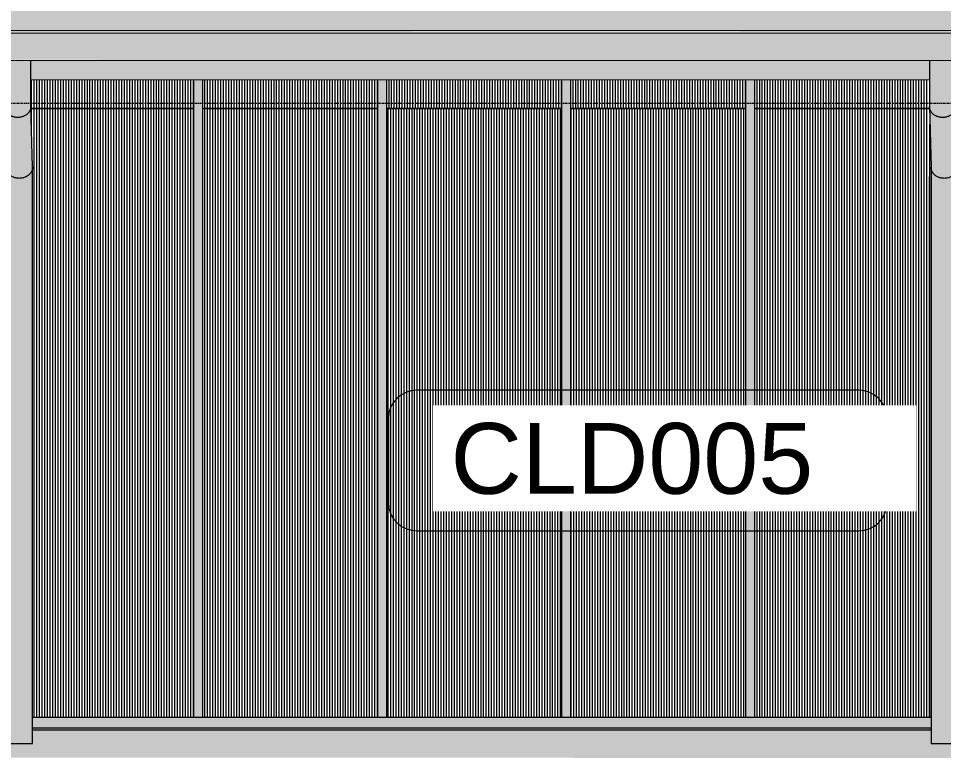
# Model space of a CAD drawing. Header units: millimetres. Extents: x -2361666 to -2009843, y -375 to 29863.
# Drawn here: x -2179698 to -2174470, y 11543 to 15679 of the extents above; entities that cross this region are included whole.
import ezdxf

# ---------------------------------------------------------------- set-up
doc = ezdxf.new("R2010")
doc.units = ezdxf.units.MM
doc.linetypes.add('AEC_Center', pattern=[24, 12, -4, 4, -4])
for name, color, linetype, lineweight in [('A-ANNO-KEYN', 231, 'Continuous', 5), ('A-FLOR-LEVL', 51, 'Continuous', 5), ('A-GENM', 13, 'Continuous', 5), ('A-GLAZ-CURT', 52, 'Continuous', 5), ('A-GLAZ-CWMG', 51, 'Continuous', 5), ('A-ROOF', 132, 'Continuous', 5), ('P-SANR-FIXT', 6, 'Continuous', 5), ('S-BEAM', 12, 'Continuous', 5)]:
    doc.layers.add(name, color=color, linetype=linetype, lineweight=lineweight)
doc.styles.add('Arial_2', font='arial.ttf', dxfattribs={"height": 400})

# ---------------------------------------------------------------- blocks, each defined once
blk = doc.blocks.new('Downpipe - L Spreader - Default-V180-SOUTH EAST - PART A')
at = {"layer": 'P-SANR-FIXT'}
for points in [[(-935056.6, 15119.5), (-935037.2, 15121.6), (-935019.1, 15127.9), (-935003.5, 15137.9), (-934991.5, 15151), (-934983.2, 15170.5), (-934981.3, 15182.4), (-934983, 15440.6), (-935131.3, 15440.7), (-935129.5, 15170.5), (-935127.8, 15164.1), (-935121.4, 15151), (-935109.6, 15137.9), (-935089, 15126.2), (-935066.8, 15120.6)], [(-935047.4, 14775.7), (-935019.1, 14780.9), (-935003.5, 14788.2), (-934991.5, 14797.1), (-934981.3, 14809.1), (-934974.7, 14822.3), (-934972, 14838.6), (-934983.2, 15170.5), (-934984.9, 15164.1), (-934994.3, 15148), (-935009.9, 15133.8), (-935028, 15124.8), (-935047.4, 15120.5), (-935056.6, 15119.5), (-935080, 15123), (-935095.4, 15128.8), (-935113.1, 15141.9), (-935121.4, 15151), (-935129.5, 15170.5), (-935130.8, 15164.1), (-935119.6, 14822.3), (-935109.6, 14804.2), (-935094.1, 14790), (-935076, 14781), (-935066.8, 14777.8)], [(-935122, 11582.4), (-934972, 11582.4), (-934972, 14838.6), (-934974.7, 14822.3), (-934983.9, 14805.3), (-934994.3, 14794.1), (-935019.1, 14780.9), (-935037.2, 14776.8), (-935056.6, 14776.7), (-935076, 14781), (-935089, 14786.8), (-935100.3, 14794.1), (-935113.1, 14809.1), (-935119.6, 14822.3), (-935122, 14838.6), (-935122, 11640.3)]]:
    blk.add_hatch(color=256, dxfattribs=at).paths.add_polyline_path(points)
for p, q in [((-935131.3, 15441.3), (-935131.3, 15182.1)), ((-934981.3, 15182.7), (-934981.3, 15441.2)), ((-935131.3, 15180.7), (-935122, 14836.9)), ((-934972.1, 14840.3), (-934981.3, 15184.1)), ((-935122, 14838.3), (-935122, 11582.4)), ((-934972, 11582.4), (-934972, 14838.9)), ((-935122, 11582.4), (-934972, 11582.4))]:
    blk.add_line(p, q, dxfattribs=at)
for points in [[(-934981.3, 15182.4), (-934981.3, 15179.7), (-934981.8, 15174.2), (-934983.7, 15166.1), (-934986.9, 15158.3), (-934990.6, 15152.1), (-934994.1, 15147.4), (-934997.9, 15143), (-935003.3, 15137.8), (-935010.8, 15132.4), (-935019, 15127.8), (-935027.8, 15124.1), (-935040.3, 15120.6), (-935056.6, 15118.8), (-935076.3, 15120.9), (-935091.5, 15126.2), (-935102.3, 15132.4), (-935109.7, 15137.8), (-935115.1, 15143), (-935118.9, 15147.4), (-935122.3, 15152.1), (-935125.9, 15158.3), (-935129, 15166.1), (-935130.9, 15174.2), (-935131.3, 15179.7), (-935131.3, 15182.4)], [(-934972, 14838.6), (-934972.1, 14835.8), (-934972.5, 14830.2), (-934974.5, 14822.3), (-934977.7, 14814.4), (-934981.4, 14808.2), (-934984.8, 14803.6), (-934988.7, 14799.1), (-934994.1, 14794), (-935001.5, 14788.5), (-935009.7, 14783.9), (-935018.6, 14780.3), (-935031, 14776.7), (-935047.4, 14774.9), (-935067, 14777.1), (-935082.2, 14782.4), (-935093.1, 14788.5), (-935100.5, 14794), (-935105.9, 14799.1), (-935109.6, 14803.6), (-935113.1, 14808.2), (-935116.7, 14814.4), (-935119.8, 14822.3), (-935121.7, 14830.2), (-935122.1, 14835.8), (-935122, 14838.6)]]:
    blk.add_open_spline(points, degree=3, knots=[0, 0, 0, 0, 0.041667, 0.083333, 0.125, 0.166667, 0.1875, 0.208333, 0.25, 0.291667, 0.333333, 0.375, 0.416667, 0.5, 0.583333, 0.666667, 0.708333, 0.75, 0.791667, 0.8125, 0.833333, 0.875, 0.916667, 0.958333, 1, 1, 1, 1], dxfattribs=at)
blk.add_open_spline([(-934972.1, 14840.3), (-934972.1, 14839.9), (-934972, 14839.4), (-934972, 14838.9)], degree=3, dxfattribs=at)
blk = doc.blocks.new('Downpipe - L Spreader - Default-V181-SOUTH EAST - PART A')
at = {"layer": 'P-SANR-FIXT'}
for points in [[(-940284.7, 15119.5), (-940265.3, 15121.6), (-940247.1, 15127.9), (-940231.5, 15137.9), (-940217.6, 15155), (-940211.3, 15170.5), (-940209.3, 15182.4), (-940211.1, 15442.8), (-940359.3, 15442.9), (-940357.5, 15170.5), (-940355.9, 15164.1), (-940347.6, 15148.9), (-940337.6, 15137.9), (-940312.9, 15124.7), (-940294.8, 15120.6)], [(-940275.5, 14775.7), (-940247.1, 14780.9), (-940231.5, 14788.2), (-940217.6, 14799.3), (-940209.3, 14809.1), (-940202.7, 14822.3), (-940200.1, 14838.6), (-940211.3, 15170.5), (-940213, 15164.1), (-940222.3, 15148), (-940237.9, 15133.8), (-940256, 15124.8), (-940265.3, 15121.6), (-940284.7, 15119.5), (-940313.1, 15124.8), (-940328.6, 15132.1), (-940340.2, 15140.8), (-940350.1, 15152.3), (-940357.5, 15170.5), (-940358.8, 15164.1), (-940347.6, 14822.3), (-940337.6, 14804.2), (-940322.1, 14790), (-940304.1, 14781), (-940294.8, 14777.8), (-940280, 14776.2)], [(-940350.1, 11582.4), (-940200.1, 11582.4), (-940200.1, 14838.6), (-940202.7, 14822.3), (-940212, 14805.3), (-940222.3, 14794.1), (-940247.1, 14780.9), (-940265.3, 14776.8), (-940284.7, 14776.7), (-940304.1, 14781), (-940313.1, 14784.2), (-940328.6, 14794.3), (-940340.2, 14807.1), (-940347.6, 14822.3), (-940350.1, 14838.6), (-940350.1, 11640.3)]]:
    blk.add_hatch(color=256, dxfattribs=at).paths.add_polyline_path(points)
for p, q in [((-940359.3, 15443.6), (-940359.3, 15182.1)), ((-940209.3, 15182.7), (-940209.3, 15443.5)), ((-940359.3, 15180.7), (-940350.1, 14836.9)), ((-940200.1, 14840.3), (-940209.3, 15184.1)), ((-940350.1, 14838.3), (-940350.1, 11582.4)), ((-940200.1, 11582.4), (-940200.1, 14838.9)), ((-940350.1, 11582.4), (-940200.1, 11582.4))]:
    blk.add_line(p, q, dxfattribs=at)
for points in [[(-940209.3, 15182.4), (-940209.3, 15179.7), (-940209.8, 15174.2), (-940211.8, 15166.1), (-940215, 15158.3), (-940218.6, 15152.1), (-940222.1, 15147.4), (-940226, 15143), (-940231.4, 15137.8), (-940238.8, 15132.4), (-940247, 15127.8), (-940255.9, 15124.1), (-940268.3, 15120.6), (-940284.7, 15118.8), (-940304.3, 15120.9), (-940319.5, 15126.2), (-940330.4, 15132.4), (-940337.8, 15137.8), (-940343.1, 15143), (-940346.9, 15147.4), (-940350.4, 15152.1), (-940354, 15158.3), (-940357.1, 15166.1), (-940358.9, 15174.2), (-940359.3, 15179.7), (-940359.3, 15182.4)], [(-940200.1, 14838.6), (-940200.1, 14835.8), (-940200.6, 14830.2), (-940202.5, 14822.3), (-940205.7, 14814.4), (-940209.4, 14808.2), (-940212.9, 14803.6), (-940216.7, 14799.1), (-940222.2, 14794), (-940229.6, 14788.5), (-940237.8, 14783.9), (-940246.6, 14780.3), (-940259.1, 14776.7), (-940275.5, 14774.9), (-940295.1, 14777.1), (-940310.3, 14782.4), (-940321.2, 14788.5), (-940328.5, 14794), (-940333.9, 14799.1), (-940337.7, 14803.6), (-940341.1, 14808.2), (-940344.7, 14814.4), (-940347.8, 14822.3), (-940349.7, 14830.2), (-940350.1, 14835.8), (-940350.1, 14838.6)]]:
    blk.add_open_spline(points, degree=3, knots=[0, 0, 0, 0, 0.041667, 0.083333, 0.125, 0.166667, 0.1875, 0.208333, 0.25, 0.291667, 0.333333, 0.375, 0.416667, 0.5, 0.583333, 0.666667, 0.708333, 0.75, 0.791667, 0.8125, 0.833333, 0.875, 0.916667, 0.958333, 1, 1, 1, 1], dxfattribs=at)
blk.add_open_spline([(-940200.1, 14840.3), (-940200.1, 14839.9), (-940200.1, 14839.4), (-940200.1, 14838.9)], degree=3, dxfattribs=at)
blk = doc.blocks.new('MulticellPanel_Polycarbonate_Danpal_1040w - Opal-V232-SOUTH EAST - PART A')
at = {"layer": 'A-GENM'}
h = blk.add_hatch(dxfattribs=at)
h.set_pattern_fill('FP_117', color=256, style=0, pattern_type=2)
h.set_pattern_definition([(90, (-935624.266, 13427.169), (-15, 9e-16), [])])
h.paths.add_polyline_path([(-936120, 11730.5), (-935128.6, 11730.5), (-935130.8, 15166.1), (-935131.3, 15170.5), (-936120, 15170.5), (-936120, 11860.5)])
blk.add_line((-936120, 15170.5), (-935130.9, 15170.5), dxfattribs=at)
blk = doc.blocks.new('MulticellPanel_Polycarbonate_Danpal_1040w - Opal-2881228-SOUTH EAST - PART A')
at = {"layer": 'A-GENM'}
h = blk.add_hatch(dxfattribs=at)
h.set_pattern_fill('FP_110', color=256, style=0, pattern_type=2)
h.set_pattern_definition([(90, (-920024.266, 13427.169), (-15, 9e-16), [])])
h.paths.add_polyline_path([(-920520, 11730.5), (-919528.6, 11730.5), (-919528.6, 15170.5), (-920520, 15170.5), (-920520, 11860.5)])
blk.add_line((-920520, 15170.5), (-919528.6, 15170.5), dxfattribs=at)
blk = doc.blocks.new('MulticellPanel_Polycarbonate_Danpal_1040w - Pearl Green-2881234-SOUTH EAST - PART A')
at = {"layer": 'A-GENM'}
h = blk.add_hatch(dxfattribs=at)
h.set_pattern_fill('FP_118', color=256, style=0, pattern_type=2)
h.set_pattern_definition([(90, (-939784.266, 13427.169), (-15, 9e-16), [])])
h.paths.add_polyline_path([(-940200.1, 11730.5), (-939288.6, 11730.5), (-939288.6, 15170.5), (-940209, 15170.5), (-940200.1, 14807.1), (-940200.1, 11860.5)])
blk.add_line((-940209.1, 15170.5), (-939288.6, 15170.5), dxfattribs=at)
blk = doc.blocks.new('Rectangular Mullion - Frame_Framed Facade_Danpal_DPANMF BT1-V255-SOUTH EAST - PART A')
at = {"layer": 'A-GLAZ-CWMG'}
blk.add_hatch(color=256, dxfattribs=at).paths.add_polyline_path([(-935699.5, 11670.5), (-935122, 11670.5), (-935122, 11730.5), (-936144.3, 11730.5), (-936144.3, 11670.5), (-935943.8, 11670.5)])
for p, q in [((-936144.3, 11730.5), (-935121.9, 11730.5)), ((-936144.3, 11670.5), (-935122, 11670.5))]:
    blk.add_line(p, q, dxfattribs=at)
blk = doc.blocks.new('Rectangular Mullion - Frame_Framed Facade_Danpal_DPANMF BT1-V225-SOUTH EAST - PART A')
at = {"layer": 'A-GLAZ-CWMG'}
blk.add_hatch(color=256, dxfattribs=at).paths.add_polyline_path([(-916284.3, 11670.5), (-915344.3, 11670.5), (-915344.3, 11730.5), (-916384.3, 11730.5), (-916384.3, 11670.5), (-916375.4, 11670.5)])
for p, q in [((-916384.3, 11730.5), (-915344.3, 11730.5)), ((-916384.3, 11670.5), (-915344.3, 11670.5))]:
    blk.add_line(p, q, dxfattribs=at)
blk = doc.blocks.new('Rectangular Mullion - Frame_Framed Facade_Danpal_DPANMF BT1-V256-SOUTH EAST - PART A')
at = {"layer": 'A-GLAZ-CWMG'}
blk.add_hatch(color=256, dxfattribs=at).paths.add_polyline_path([(-940074.4, 11670.5), (-939264.3, 11670.5), (-939264.3, 11730.5), (-940200.1, 11730.5), (-940200.1, 11670.5), (-940080.7, 11670.5)])
for p, q in [((-940200.2, 11730.5), (-939264.3, 11730.5)), ((-940200.2, 11670.5), (-939264.3, 11670.5))]:
    blk.add_line(p, q, dxfattribs=at)
blk = doc.blocks.new('Rectangular Mullion - Mullion_FramedFacade_Danpal_DPAEC50-V270-SOUTH EAST - PART A')
at = {"layer": 'A-GLAZ-CWMG'}
blk.add_hatch(color=256, dxfattribs=at).paths.add_polyline_path([(-935122, 11730.5), (-935122, 14838.6), (-935128.6, 15081.3), (-935128.6, 11730.5)])
blk.add_line((-935128.6, 11730.5), (-935128.6, 15081.3), dxfattribs=at)
blk = doc.blocks.new('Rectangular Mullion - Mullion_FramedFacade_Danpal_DPAEC50-2881307-SOUTH EAST - PART A')
at = {"layer": 'A-GLAZ-CWMG'}
blk.add_hatch(color=256, dxfattribs=at).paths.add_polyline_path([(-915335.4, 11730.5), (-915320, 11730.5), (-915320, 15170.5), (-915368.6, 15170.5), (-915368.6, 11730.5), (-915344.3, 11730.5)])
for p, q in [((-915368.6, 11730.5), (-915368.6, 15170.5)), ((-915320, 15170.5), (-915320, 11730.5))]:
    blk.add_line(p, q, dxfattribs=at)
blk = doc.blocks.new('Roofs 1 - Roofs 1-2640243-SOUTH EAST - PART A')
at = {"layer": 'A-ROOF'}
for points in [[(-913424.6, 15584.3), (-913424.5, 15595.9), (-973252.8, 15618.8), (-973251.1, 15609), (-913475.9, 15584.3)], [(-913426.2, 15434.3), (-913424.6, 15584.3), (-973252.8, 15608.6), (-973251.1, 15459.1), (-913426.9, 15434.3)], [(-913424.5, 15595.9), (-913424.5, 15599.5), (-973252.7, 15624.2), (-973251.1, 15620.7), (-913475.9, 15595.9)], [(-913426.2, 15431.7), (-913426.9, 15434.3), (-973252, 15456.8), (-973251.1, 15456.5), (-913426.9, 15431.7)]]:
    blk.add_hatch(color=256, dxfattribs=at).paths.add_polyline_path(points)
for p, q in [((-913423.9, 15584.3), (-973252.8, 15609)), ((-913423.9, 15599.5), (-973252.7, 15624.2)), ((-973251.9, 15456.5), (-913423.9, 15431.7))]:
    blk.add_line(p, q, dxfattribs=at)
blk = doc.blocks.new('Structural Framing 61 - Structural Framing 1-2879215-SOUTH EAST - PART A')
at = {"layer": 'S-BEAM'}
h = blk.add_hatch(color=256, dxfattribs=at)
h.paths.add_polyline_path([(-943514.5, 11657.8), (-940350.1, 11657.8), (-940350.1, 11670.5), (-945463.8, 11670.5), (-945463.8, 11657.8), (-944002.9, 11657.8)])
h.paths.add_polyline_path([(-913427.4, 11657.8), (-913427.4, 11670.5), (-914266.4, 11670.5), (-914266.4, 11657.8), (-913475.9, 11657.8)])
h.paths.add_polyline_path([(-972820.4, 11657.8), (-971535.7, 11657.8), (-971535.7, 11670.5), (-972973.1, 11670.5), (-972973.1, 11657.8)])
h.paths.add_polyline_path([(-914416.4, 11657.8), (-914416.4, 11670.5), (-918448.2, 11670.5), (-918448.2, 11657.8), (-914452.7, 11657.8)])
h.paths.add_polyline_path([(-971385.7, 11657.8), (-966454, 11657.8), (-966454, 11670.5), (-971385.7, 11670.5)])
h.paths.add_polyline_path([(-918598.2, 11657.8), (-918598.2, 11670.5), (-922668.2, 11670.5), (-922668.2, 11657.8), (-918604.4, 11657.8)])
h.paths.add_polyline_path([(-966304, 11657.8), (-961261.2, 11657.8), (-961261.2, 11670.5), (-966304, 11670.5)])
h.paths.add_polyline_path([(-922818.2, 11657.8), (-922818.2, 11670.5), (-926816.1, 11670.5), (-926816.1, 11657.8), (-923000.3, 11657.8)])
h.paths.add_polyline_path([(-961111.2, 11657.8), (-956006.6, 11657.8), (-956006.6, 11670.5), (-961111.2, 11670.5)])
h.paths.add_polyline_path([(-926966.1, 11657.8), (-926966.1, 11670.5), (-930872.1, 11670.5), (-930872.1, 11657.8), (-927396.2, 11657.8)])
h.paths.add_polyline_path([(-931022.1, 11657.8), (-931022.1, 11670.5), (-934972, 11670.5), (-934972, 11657.8), (-931059.4, 11657.8)])
h.paths.add_polyline_path([(-955856.6, 11657.8), (-950786.6, 11657.8), (-950786.6, 11670.5), (-955856.6, 11670.5)])
h.paths.add_polyline_path([(-935122, 11657.8), (-935122, 11670.5), (-940200.1, 11670.5), (-940200.1, 11657.8), (-935211.1, 11657.8)])
h.paths.add_polyline_path([(-950636.6, 11657.8), (-945613.8, 11657.8), (-945613.8, 11670.5), (-950636.6, 11670.5)])
h = blk.add_hatch(color=256, dxfattribs=at)
h.paths.add_polyline_path([(-942537.6, 11646.4), (-940350.1, 11647.8), (-940350.1, 11657.8), (-945463.8, 11656.3), (-945463.8, 11646.4), (-943026, 11646.4)])
h.paths.add_polyline_path([(-931792.1, 11646.4), (-931022.1, 11647.3), (-931022.1, 11657.8), (-934972, 11656.3), (-934972, 11646.4), (-931975.4, 11646.4)])
h.paths.add_polyline_path([(-913427.4, 11646.4), (-913427.4, 11657.8), (-914266.4, 11656.3), (-914266.4, 11646.4), (-913475.9, 11646.4)])
h.paths.add_polyline_path([(-972973.1, 11646.4), (-971535.7, 11646.4), (-971535.7, 11657.8), (-972973.1, 11656.3), (-972973.1, 11649.4)])
h.paths.add_polyline_path([(-971385.7, 11646.4), (-966454, 11646.4), (-966454, 11657.8), (-971385.7, 11656.2), (-971385.7, 11649.3)])
h.paths.add_polyline_path([(-966304, 11646.4), (-961261.2, 11646.4), (-961261.2, 11657.8), (-966304, 11656.1), (-966304, 11649)])
h.paths.add_polyline_path([(-914416.4, 11646.4), (-914416.4, 11657.8), (-918448.2, 11656.3), (-918448.2, 11646.4), (-914452.7, 11646.4)])
h.paths.add_polyline_path([(-961111.2, 11646.4), (-956006.6, 11648.5), (-956006.6, 11657.8), (-961111.2, 11655.9), (-961111.2, 11648.8)])
h.paths.add_polyline_path([(-930872.1, 11646.4), (-926966.1, 11647.1), (-926966.1, 11657.8), (-930872.1, 11656.3), (-930872.1, 11647.3)])
h.paths.add_polyline_path([(-918598.2, 11646.4), (-918598.2, 11657.8), (-922668.2, 11656.3), (-922668.2, 11646.4), (-918604.4, 11646.4)])
h.paths.add_polyline_path([(-955856.6, 11646.4), (-950786.6, 11648.3), (-950786.6, 11657.8), (-955856.6, 11655.8), (-955856.6, 11648.5)])
h.paths.add_polyline_path([(-922818.2, 11646.4), (-922818.2, 11657.8), (-926816.1, 11656.3), (-926816.1, 11646.4), (-923000.3, 11646.4)])
h.paths.add_polyline_path([(-950636.6, 11646.4), (-945613.8, 11648), (-945613.8, 11657.8), (-950636.6, 11655.6), (-950636.6, 11648.3)])
h.paths.add_polyline_path([(-935122, 11646.4), (-935122, 11657.8), (-940200.1, 11656.3), (-940200.1, 11646.4), (-935211.1, 11646.4)])
blk.add_hatch(color=256, dxfattribs=at).paths.add_polyline_path([(-913427.4, 11493.7), (-913427.4, 11646.4), (-914266.4, 11646.4), (-914266.4, 11582.4), (-914416.4, 11582.4), (-914416.4, 11646.4), (-918448.2, 11646.4), (-918448.2, 11582.4), (-918598.2, 11582.4), (-918598.2, 11646.4), (-922668.2, 11646.4), (-922668.2, 11582.4), (-922818.2, 11582.4), (-922818.2, 11646.4), (-926816.1, 11646.4), (-926816.1, 11582.4), (-926966.1, 11582.4), (-926966.1, 11646.4), (-930872.1, 11646.4), (-930872.1, 11582.4), (-931022.1, 11582.4), (-931022.1, 11646.4), (-934972, 11646.4), (-934972, 11582.4), (-935122, 11582.4), (-935122, 11646.4), (-940200.1, 11646.4), (-940200.1, 11582.4), (-940350.1, 11582.4), (-940350.1, 11646.4), (-945463.8, 11646.4), (-945463.8, 11582.4), (-945613.8, 11582.4), (-945613.8, 11646.4), (-950636.6, 11646.4), (-950636.6, 11582.4), (-950786.6, 11582.4), (-950786.6, 11646.4), (-955856.6, 11646.4), (-955856.6, 11582.4), (-956006.6, 11582.4), (-956006.6, 11646.4), (-961111.2, 11646.4), (-961111.2, 11582.4), (-961261.2, 11582.4), (-961261.2, 11646.4), (-966304, 11646.4), (-966304, 11582.4), (-966454, 11582.4), (-966454, 11646.4), (-971385.7, 11646.4), (-971385.7, 11582.4), (-971535.7, 11582.4), (-971535.7, 11646.4), (-972973.1, 11646.4), (-972973.1, 11503.7), (-937164.8, 11501.6), (-913475.9, 11493.7)])
blk.add_line((-935122, 11657.8), (-940200.2, 11657.8), dxfattribs=at)
blk = doc.blocks.new('MulticellPanel_Polycarbonate_Danpal_1040w - Grey-V319-SOUTH EAST - PART A')
at = {"layer": 'A-GENM'}
h = blk.add_hatch(dxfattribs=at)
h.set_pattern_fill('FP_226', color=256, style=0, pattern_type=2)
h.set_pattern_definition([(90, (-935624.266, 15342.113), (-15, 9e-16), [])])
h.paths.add_polyline_path([(-935211.1, 15170.5), (-935131, 15170.5), (-935131.3, 15219.2), (-935131.3, 15330.7), (-936120, 15331.1), (-936120, 15170.5), (-935699.5, 15170.5)])
blk.add_line((-935130.9, 15170.5), (-936120, 15170.5), dxfattribs=at)
blk = doc.blocks.new('MulticellPanel_Polycarbonate_Danpal_1040w - Grey-V320-SOUTH EAST - PART A')
at = {"layer": 'A-GENM'}
h = blk.add_hatch(dxfattribs=at)
h.set_pattern_fill('FP_227', color=256, style=0, pattern_type=2)
h.set_pattern_definition([(90, (-936664.266, 15342.113), (-15, 9e-16), [])])
h.paths.add_polyline_path([(-937160, 15170.5), (-936168.6, 15170.5), (-936168.6, 15331.1), (-937160, 15331.5), (-937160, 15321.7)])
blk.add_line((-936168.6, 15170.5), (-937160, 15170.5), dxfattribs=at)
blk = doc.blocks.new('MulticellPanel_Polycarbonate_Danpal_1040w - Grey-V321-SOUTH EAST - PART A')
at = {"layer": 'A-GENM'}
h = blk.add_hatch(dxfattribs=at)
h.set_pattern_fill('FP_228', color=256, style=0, pattern_type=2)
h.set_pattern_definition([(90, (-937704.266, 15342.113), (-15, 9e-16), [])])
h.paths.add_polyline_path([(-937409.1, 15170.5), (-937208.6, 15170.5), (-937208.6, 15331.5), (-938200, 15331.9), (-938200, 15170.5), (-937653.3, 15170.5)])
blk.add_line((-937208.6, 15170.5), (-938200, 15170.5), dxfattribs=at)
blk = doc.blocks.new('MulticellPanel_Polycarbonate_Danpal_1040w - Grey-V322-SOUTH EAST - PART A')
at = {"layer": 'A-GENM'}
h = blk.add_hatch(dxfattribs=at)
h.set_pattern_fill('FP_229', color=256, style=0, pattern_type=2)
h.set_pattern_definition([(90, (-938744.266, 15342.113), (-15, 9e-16), [])])
h.paths.add_polyline_path([(-938385.9, 15170.5), (-938248.6, 15170.5), (-938248.6, 15332), (-939240, 15332.4), (-939240, 15170.5), (-938630.1, 15170.5)])
blk.add_line((-938248.6, 15170.5), (-939240, 15170.5), dxfattribs=at)
blk = doc.blocks.new('MulticellPanel_Polycarbonate_Danpal_1040w - Grey-V323-SOUTH EAST - PART A')
at = {"layer": 'A-GENM'}
h = blk.add_hatch(dxfattribs=at)
h.set_pattern_fill('FP_230', color=256, style=0, pattern_type=2)
h.set_pattern_definition([(90, (-939784.266, 15342.113), (-15, 9e-16), [])])
h.paths.add_polyline_path([(-939607, 15170.5), (-939288.6, 15170.5), (-939288.6, 15332.4), (-940209.3, 15332.8), (-940209, 15170.5), (-940095.4, 15170.5)])
blk.add_line((-939288.6, 15170.5), (-940209.1, 15170.5), dxfattribs=at)
blk = doc.blocks.new('Rectangular Mullion - Mullion_FramedFacade_Danpal_DPAEC50-V372-SOUTH EAST - PART A')
at = {"layer": 'A-GLAZ-CWMG'}
blk.add_hatch(color=256, dxfattribs=at).paths.add_polyline_path([(-936168.6, 15170.5), (-936120, 15170.5), (-936120, 15331.1), (-936168.6, 15331.1), (-936168.6, 15219.2)])
for p, q in [((-936168.6, 15170.5), (-936168.6, 15331.1)), ((-936120, 15331.1), (-936120, 15170.5))]:
    blk.add_line(p, q, dxfattribs=at)
blk = doc.blocks.new('Rectangular Mullion - Mullion_FramedFacade_Danpal_DPAEC50-V373-SOUTH EAST - PART A')
at = {"layer": 'A-GLAZ-CWMG'}
blk.add_hatch(color=256, dxfattribs=at).paths.add_polyline_path([(-937175.4, 15170.5), (-937160, 15170.5), (-937160, 15331.5), (-937208.6, 15331.5), (-937208.6, 15170.5), (-937193.1, 15170.5)])
for p, q in [((-937208.6, 15170.5), (-937208.6, 15331.5)), ((-937160, 15331.5), (-937160, 15170.5))]:
    blk.add_line(p, q, dxfattribs=at)
blk = doc.blocks.new('Rectangular Mullion - Mullion_FramedFacade_Danpal_DPAEC50-V374-SOUTH EAST - PART A')
at = {"layer": 'A-GLAZ-CWMG'}
blk.add_hatch(color=256, dxfattribs=at).paths.add_polyline_path([(-938248.6, 15170.5), (-938200, 15170.5), (-938200, 15331.9), (-938248.6, 15332), (-938248.6, 15219.2)])
for p, q in [((-938248.6, 15170.5), (-938248.6, 15332)), ((-938200, 15331.9), (-938200, 15170.5))]:
    blk.add_line(p, q, dxfattribs=at)
blk = doc.blocks.new('Rectangular Mullion - Mullion_FramedFacade_Danpal_DPAEC50-V375-SOUTH EAST - PART A')
at = {"layer": 'A-GLAZ-CWMG'}
blk.add_hatch(color=256, dxfattribs=at).paths.add_polyline_path([(-939255.4, 15170.5), (-939240, 15170.5), (-939240.7, 15332.4), (-939288.6, 15332.4), (-939288.6, 15170.5), (-939273.1, 15170.5)])
for p, q in [((-939288.6, 15170.5), (-939288.6, 15332.4)), ((-939240, 15332.4), (-939240, 15170.5))]:
    blk.add_line(p, q, dxfattribs=at)
blk = doc.blocks.new('T-Keynote-ANZRS - Keynote Value _2mm Opaque_ box-1903833-SOUTH EAST - PART A')
at = {"layer": 'A-ANNO-KEYN'}
for p, q in [((-985413.8, 12178.9), (-987912.6, 12178.9)), ((-988072.6, 12018.9), (-988072.6, 11544.5)), ((-985253.8, 11544.5), (-985253.8, 12018.9)), ((-987912.6, 11384.5), (-985413.8, 11384.5))]:
    blk.add_line(p, q, dxfattribs=at)
for centre, start, end in [((-987912.6, 12018.9), 90, 180), ((-985413.8, 12018.9), 0, 90), ((-987912.6, 11544.5), 180, 270), ((-985413.8, 11544.5), 270, 360)]:
    blk.add_arc(centre, 160, start, end, dxfattribs=at)

msp = doc.modelspace()

# ---------------------------------------------------------------- hatches: boundary and pattern name
at = {"layer": 'A-ROOF'}
h = msp.add_hatch(color=256, dxfattribs=at)
h.paths.add_polyline_path([(-2152869.8, 15321.7), (-2152869.5, 15322.3), (-2152846.1, 15322.3), (-2152845.5, 15431.7), (-2153694.3, 15431.7), (-2153694.3, 15322.1), (-2152871.3, 15321.7)])
h.paths.add_polyline_path([(-2153844.3, 15322.1), (-2153844.3, 15432.1), (-2157876.1, 15431.7), (-2157876.1, 15323.8), (-2153871.4, 15322.1)])
h.paths.add_polyline_path([(-2158026.1, 15323.8), (-2158026.1, 15433.9), (-2162096.1, 15434.3), (-2162096.1, 15325.5), (-2158511.5, 15324)])
h.paths.add_polyline_path([(-2162246.1, 15325.6), (-2162246.1, 15435.6), (-2166244, 15437.3), (-2166244, 15327.2), (-2162419, 15325.7)])
h.paths.add_polyline_path([(-2166394, 15327.3), (-2166394, 15437.3), (-2170300, 15438.9), (-2170300, 15328.9), (-2166570.7, 15327.4)])
h.paths.add_polyline_path([(-2170450, 15329), (-2170450, 15439), (-2174400, 15440.6), (-2174400, 15330.6), (-2170478.1, 15329)])
h.paths.add_polyline_path([(-2174550, 15330.7), (-2174550, 15440.7), (-2179628, 15442.8), (-2179628, 15332.8), (-2174629.8, 15330.7)])
h.paths.add_polyline_path([(-2179778, 15332.8), (-2179778, 15442.9), (-2184891.7, 15445), (-2184891.7, 15335), (-2180002.6, 15332.9)])
h.paths.add_polyline_path([(-2185041.7, 15335), (-2185041.7, 15445), (-2190064.5, 15447.1), (-2190064.5, 15337.1), (-2185131.1, 15335.1)])
h.paths.add_polyline_path([(-2190214.5, 15337.2), (-2190214.5, 15447.2), (-2195284.5, 15449.3), (-2195284.5, 15339.3), (-2190259.6, 15337.2)])
h.paths.add_polyline_path([(-2195434.5, 15339.3), (-2195434.5, 15449.3), (-2200539.1, 15451.4), (-2200539.1, 15341.4), (-2195632.4, 15339.4)])
h.paths.add_polyline_path([(-2200689.1, 15341.5), (-2200689.1, 15451.5), (-2205732, 15453.6), (-2205732, 15343.6), (-2200761, 15341.5)])
h.paths.add_polyline_path([(-2205882, 15343.6), (-2205882, 15453.7), (-2210813.6, 15455.7), (-2210813.6, 15345.7), (-2205889.5, 15343.6)])
h.paths.add_polyline_path([(-2210963.6, 15345.7), (-2210963.6, 15455.8), (-2212391.7, 15456.3), (-2212391.7, 15346.3), (-2211018, 15345.8)])
h.paths.add_polyline_path([(-2212539.7, 15346.4), (-2212539.7, 15456.4), (-2212629.7, 15456.4), (-2212629.7, 15346.4)])
h.paths.add_polyline_path([(-2152843.5, 15599.5), (-2152842.6, 15687.5), (-2152784, 15687.9), (-2152784, 15733.2), (-2212669.7, 15758), (-2212669.7, 15678.6), (-2212615.5, 15678.5), (-2212669.7, 15675.6), (-2212669.7, 15624.2), (-2152843.5, 15599.5)])

# ---------------------------------------------------------------- linework, layer by layer
at = {"layer": 'A-FLOR-LEVL', "linetype": 'AEC_Center'}
msp.add_line((-2278035.1, 15200), (-2141459.7, 15200), dxfattribs=at)
at = {"layer": 'A-ROOF'}
msp.add_line((-2174550, 15330.7), (-2179628, 15332.8), dxfattribs=at)

# ---------------------------------------------------------------- block references
at = {"layer": 'A-ANNO-KEYN'}
msp.add_blockref('T-Keynote-ANZRS - Keynote Value _2mm Opaque_ box-1903833-SOUTH EAST - PART A', (-1189535, 1399.5), dxfattribs=at)
at = {"layer": 'A-GLAZ-CURT'}
for name, p in [('MulticellPanel_Polycarbonate_Danpal_1040w - Grey-V323-SOUTH EAST - PART A', (-1239418.7, 0)), ('MulticellPanel_Polycarbonate_Danpal_1040w - Grey-V322-SOUTH EAST - PART A', (-1239418.7, 0)), ('MulticellPanel_Polycarbonate_Danpal_1040w - Grey-V321-SOUTH EAST - PART A', (-1239418.7, 0)), ('MulticellPanel_Polycarbonate_Danpal_1040w - Grey-V320-SOUTH EAST - PART A', (-1239418.7, 0)), ('MulticellPanel_Polycarbonate_Danpal_1040w - Grey-V319-SOUTH EAST - PART A', (-1239418.7, 0)), ('MulticellPanel_Polycarbonate_Danpal_1040w - Pearl Green-2881234-SOUTH EAST - PART A', (-1239418.7, 0)), ('MulticellPanel_Polycarbonate_Danpal_1040w - Opal-2881228-SOUTH EAST - PART A', (-1258138.7, 0)), ('MulticellPanel_Polycarbonate_Danpal_1040w - Opal-2881228-SOUTH EAST - PART A', (-1257098.7, 0)), ('MulticellPanel_Polycarbonate_Danpal_1040w - Opal-2881228-SOUTH EAST - PART A', (-1256058.7, 0)), ('MulticellPanel_Polycarbonate_Danpal_1040w - Opal-V232-SOUTH EAST - PART A', (-1239418.7, 0))]:
    msp.add_blockref(name, p, dxfattribs=at)
at = {"layer": 'A-GLAZ-CWMG'}
for name, p in [('Rectangular Mullion - Mullion_FramedFacade_Danpal_DPAEC50-V375-SOUTH EAST - PART A', (-1239418.7, 0)), ('Rectangular Mullion - Mullion_FramedFacade_Danpal_DPAEC50-V374-SOUTH EAST - PART A', (-1239418.7, 0)), ('Rectangular Mullion - Mullion_FramedFacade_Danpal_DPAEC50-V373-SOUTH EAST - PART A', (-1239418.7, 0)), ('Rectangular Mullion - Mullion_FramedFacade_Danpal_DPAEC50-V372-SOUTH EAST - PART A', (-1239418.7, 0)), ('Rectangular Mullion - Mullion_FramedFacade_Danpal_DPAEC50-2881307-SOUTH EAST - PART A', (-1263338.7, 0)), ('Rectangular Mullion - Mullion_FramedFacade_Danpal_DPAEC50-2881307-SOUTH EAST - PART A', (-1262298.7, 0)), ('Rectangular Mullion - Mullion_FramedFacade_Danpal_DPAEC50-2881307-SOUTH EAST - PART A', (-1261258.7, 0)), ('Rectangular Mullion - Mullion_FramedFacade_Danpal_DPAEC50-2881307-SOUTH EAST - PART A', (-1260218.7, 0)), ('Rectangular Mullion - Mullion_FramedFacade_Danpal_DPAEC50-V270-SOUTH EAST - PART A', (-1239418.7, 0)), ('Rectangular Mullion - Frame_Framed Facade_Danpal_DPANMF BT1-V256-SOUTH EAST - PART A', (-1239418.7, 0)), ('Rectangular Mullion - Frame_Framed Facade_Danpal_DPANMF BT1-V225-SOUTH EAST - PART A', (-1262298.7, 0)), ('Rectangular Mullion - Frame_Framed Facade_Danpal_DPANMF BT1-V225-SOUTH EAST - PART A', (-1261258.7, 0)), ('Rectangular Mullion - Frame_Framed Facade_Danpal_DPANMF BT1-V225-SOUTH EAST - PART A', (-1260218.7, 0)), ('Rectangular Mullion - Frame_Framed Facade_Danpal_DPANMF BT1-V255-SOUTH EAST - PART A', (-1239418.7, 0))]:
    msp.add_blockref(name, p, dxfattribs=at)
at = {"layer": 'A-ROOF'}
msp.add_blockref('Roofs 1 - Roofs 1-2640243-SOUTH EAST - PART A', (-1239418.7, 0), dxfattribs=at)
at = {"layer": 'P-SANR-FIXT'}
for name in ['Downpipe - L Spreader - Default-V181-SOUTH EAST - PART A', 'Downpipe - L Spreader - Default-V180-SOUTH EAST - PART A']:
    msp.add_blockref(name, (-1239418.7, 0), dxfattribs=at)
at = {"layer": 'S-BEAM'}
msp.add_blockref('Structural Framing 61 - Structural Framing 1-2879215-SOUTH EAST - PART A', (-1239418.7, 0), dxfattribs=at)

# ---------------------------------------------------------------- next in the draw order: texts
at = {"layer": 'A-ANNO-KEYN', "insert": (-2177256.4, 13393.4), "char_height": 400, "width": 2533.332, "attachment_point": 1, "style": 'Arial_2', "bg_fill": 3, "box_fill_scale": 1.25, "bg_fill_color": 256, "bg_fill_true_color": 13158600, "bg_fill_transparency": 0}
msp.add_mtext('CLD005', dxfattribs=at)

doc.saveas('drawing.dxf')
